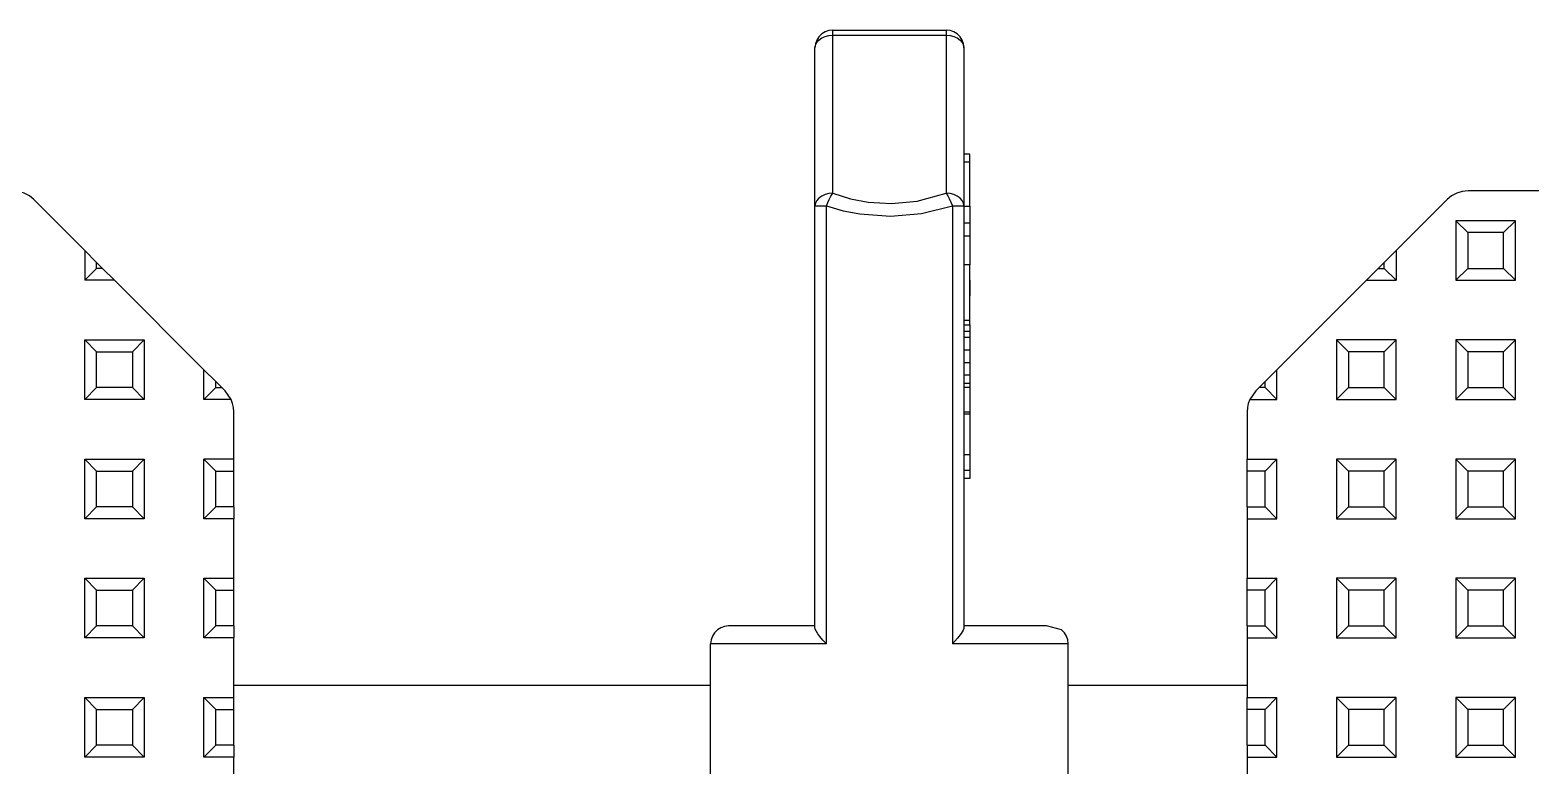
# Model space of a CAD drawing. Header units: millimetres. Extents: x 0 to 125, y 0 to 180.
# Drawn here: x 30.23 to 55.41, y 167.25 to 179.6 of the extents above; entities that cross this region are included whole.
import ezdxf

# ---------------------------------------------------------------- set-up
doc = ezdxf.new("R2010")
doc.units = ezdxf.units.MM

# ---------------------------------------------------------------- blocks, each defined once
blk = doc.blocks.new('CHINT_7200accf6e0c55f6a13e2ec68f27ea84_FACE_0')
at = {"color": 141, "linetype": 'Continuous', "true_color": 0x40d9ff}
for p, q in [((43.7, 179.6), (45.6, 179.6)), ((43.4, 176.648), (43.4, 179.3)), ((45.9, 179.3), (45.9, 176.648)), ((43.594, 169.3), (43.594, 176.648)), ((45.706, 176.648), (45.706, 169.3)), ((45.9, 176.646), (46, 176.646)), ((46, 176.646), (46, 176.363)), ((45.9, 176.363), (46, 176.363)), ((46, 176.363), (46, 176.146)), ((54.35, 176.2), (54.15, 176.4)), ((55.15, 176.4), (54.15, 176.4)), ((54.15, 176.4), (54.15, 175.4)), ((54.95, 176.2), (55.15, 176.4)), ((55.15, 175.4), (55.15, 176.4)), ((45.9, 176.146), (46, 176.146)), ((46, 176.213), (46, 175.713)), ((54.95, 176.2), (54.35, 176.2)), ((54.35, 176.2), (54.35, 175.6)), ((54.95, 175.6), (54.95, 176.2)), ((31.35, 175.6), (31.15, 175.4)), ((31.35, 175.6), (31.35, 175.7)), ((31.45, 175.6), (31.35, 175.7)), ((31.45, 175.6), (31.35, 175.6)), ((31.45, 175.6), (31.65, 175.4)), ((52.85, 175.6), (52.65, 175.4)), ((52.95, 175.7), (52.85, 175.6)), ((52.85, 175.6), (52.95, 175.6)), ((52.95, 175.6), (52.95, 175.7)), ((52.95, 175.6), (53.15, 175.4)), ((54.35, 175.6), (54.15, 175.4)), ((54.35, 175.6), (54.95, 175.6)), ((54.95, 175.6), (55.15, 175.4)), ((31.65, 175.4), (31.15, 175.4)), ((33.15, 173.9), (31.65, 175.4)), ((46, 175.401), (46, 175.137)), ((52.65, 175.4), (51.15, 173.9)), ((52.65, 175.4), (53.15, 175.4)), ((54.15, 175.4), (55.15, 175.4)), ((45.9, 174.654), (46, 174.654)), ((45.9, 174.549), (46, 174.549)), ((46, 174.654), (46, 174.549)), ((46, 174.549), (46, 174.444)), ((31.35, 174.2), (31.15, 174.4)), ((31.15, 173.4), (31.15, 174.4)), ((31.15, 174.4), (32.15, 174.4)), ((31.95, 174.2), (32.15, 174.4)), ((32.15, 174.4), (32.15, 173.4)), ((45.9, 174.444), (46, 174.444)), ((46, 174.444), (46, 174.233)), ((46, 174.444), (46, 174.022)), ((46, 174.403), (46, 173.161)), ((52.35, 174.2), (52.15, 174.4)), ((53.15, 174.4), (52.15, 174.4)), ((52.15, 174.4), (52.15, 173.4)), ((52.95, 174.2), (53.15, 174.4)), ((53.15, 173.4), (53.15, 174.4)), ((54.35, 174.2), (54.15, 174.4)), ((55.15, 174.4), (54.15, 174.4)), ((54.15, 174.4), (54.15, 173.4)), ((54.95, 174.2), (55.15, 174.4)), ((55.15, 173.4), (55.15, 174.4)), ((31.35, 173.6), (31.35, 174.2)), ((31.35, 174.2), (31.95, 174.2)), ((31.95, 174.2), (31.95, 173.6)), ((45.9, 174.233), (46, 174.233)), ((45.9, 174.022), (46, 174.022)), ((46, 174.233), (46, 174.022)), ((46, 174.022), (46, 173.811)), ((52.95, 174.2), (52.35, 174.2)), ((52.35, 174.2), (52.35, 173.6)), ((52.95, 173.6), (52.95, 174.2)), ((54.95, 174.2), (54.35, 174.2)), ((54.35, 174.2), (54.35, 173.6)), ((54.95, 173.6), (54.95, 174.2)), ((33.35, 173.7), (33.15, 173.9)), ((33.15, 173.4), (33.15, 173.9)), ((45.9, 173.811), (46, 173.811)), ((46, 173.811), (46, 173.195)), ((50.95, 173.7), (51.15, 173.9)), ((51.15, 173.4), (51.15, 173.9)), ((31.35, 173.6), (31.15, 173.4)), ((31.95, 173.6), (31.35, 173.6)), ((31.95, 173.6), (32.15, 173.4)), ((33.35, 173.6), (33.15, 173.4)), ((33.35, 173.6), (33.35, 173.7)), ((50.95, 173.6), (50.95, 173.7)), ((50.95, 173.6), (51.15, 173.4)), ((52.35, 173.6), (52.15, 173.4)), ((52.35, 173.6), (52.95, 173.6)), ((52.95, 173.6), (53.15, 173.4)), ((54.35, 173.6), (54.15, 173.4)), ((54.35, 173.6), (54.95, 173.6)), ((54.95, 173.6), (55.15, 173.4)), ((32.15, 173.4), (31.15, 173.4)), ((33.605, 173.4), (33.15, 173.4)), ((50.695, 173.4), (51.15, 173.4)), ((52.15, 173.4), (53.15, 173.4)), ((54.15, 173.4), (55.15, 173.4)), ((45.9, 173.195), (46, 173.195)), ((45.9, 173.161), (46, 173.161)), ((46, 173.195), (46, 173.161)), ((46, 173.161), (46, 172.478)), ((31.35, 172.2), (31.15, 172.4)), ((31.15, 171.4), (31.15, 172.4)), ((31.15, 172.4), (32.15, 172.4)), ((31.95, 172.2), (32.15, 172.4)), ((32.15, 172.4), (32.15, 171.4)), ((33.35, 172.2), (33.15, 172.4)), ((33.15, 171.4), (33.15, 172.4)), ((45.9, 172.478), (46, 172.478)), ((50.95, 172.2), (51.15, 172.4)), ((51.15, 171.4), (51.15, 172.4)), ((52.35, 172.2), (52.15, 172.4)), ((53.15, 172.4), (52.15, 172.4)), ((52.15, 172.4), (52.15, 171.4)), ((52.95, 172.2), (53.15, 172.4)), ((53.15, 171.4), (53.15, 172.4)), ((54.35, 172.2), (54.15, 172.4)), ((55.15, 172.4), (54.15, 172.4)), ((54.15, 172.4), (54.15, 171.4)), ((54.95, 172.2), (55.15, 172.4)), ((55.15, 171.4), (55.15, 172.4)), ((31.35, 171.6), (31.35, 172.2)), ((31.35, 172.2), (31.95, 172.2)), ((31.95, 172.2), (31.95, 171.6)), ((33.35, 172.2), (33.65, 172.2)), ((33.35, 171.6), (33.35, 172.2)), ((33.65, 171.6), (33.65, 172.2)), ((50.95, 172.2), (50.65, 172.2)), ((50.65, 171.6), (50.65, 172.2)), ((50.95, 171.6), (50.95, 172.2)), ((52.95, 172.2), (52.35, 172.2)), ((52.35, 172.2), (52.35, 171.6)), ((52.95, 171.6), (52.95, 172.2)), ((54.95, 172.2), (54.35, 172.2)), ((54.35, 172.2), (54.35, 171.6)), ((54.95, 171.6), (54.95, 172.2)), ((31.35, 171.6), (31.15, 171.4)), ((31.95, 171.6), (31.35, 171.6)), ((31.95, 171.6), (32.15, 171.4)), ((33.35, 171.6), (33.15, 171.4)), ((33.65, 171.6), (33.35, 171.6)), ((33.65, 171.6), (33.65, 171.4)), ((50.65, 171.6), (50.95, 171.6)), ((50.65, 171.6), (50.65, 171.4)), ((50.95, 171.6), (51.15, 171.4)), ((52.35, 171.6), (52.15, 171.4)), ((52.35, 171.6), (52.95, 171.6)), ((52.95, 171.6), (53.15, 171.4)), ((54.35, 171.6), (54.15, 171.4)), ((54.35, 171.6), (54.95, 171.6)), ((54.95, 171.6), (55.15, 171.4)), ((32.15, 171.4), (31.15, 171.4)), ((33.65, 171.4), (33.15, 171.4)), ((33.65, 170.4), (33.65, 171.4)), ((50.65, 171.4), (51.15, 171.4)), ((50.65, 171.4), (50.65, 170.4)), ((52.15, 171.4), (53.15, 171.4)), ((54.15, 171.4), (55.15, 171.4)), ((31.35, 170.2), (31.15, 170.4)), ((31.15, 169.4), (31.15, 170.4)), ((31.15, 170.4), (32.15, 170.4)), ((31.95, 170.2), (32.15, 170.4)), ((32.15, 170.4), (32.15, 169.4)), ((33.35, 170.2), (33.15, 170.4)), ((33.15, 169.4), (33.15, 170.4)), ((33.15, 170.4), (33.65, 170.4)), ((33.65, 170.2), (33.65, 170.4)), ((50.65, 170.2), (50.65, 170.4)), ((50.65, 170.4), (51.15, 170.4)), ((50.95, 170.2), (51.15, 170.4)), ((51.15, 169.4), (51.15, 170.4)), ((52.35, 170.2), (52.15, 170.4)), ((53.15, 170.4), (52.15, 170.4)), ((52.15, 170.4), (52.15, 169.4)), ((52.95, 170.2), (53.15, 170.4)), ((53.15, 169.4), (53.15, 170.4)), ((54.35, 170.2), (54.15, 170.4)), ((55.15, 170.4), (54.15, 170.4)), ((54.15, 170.4), (54.15, 169.4)), ((54.95, 170.2), (55.15, 170.4)), ((55.15, 169.4), (55.15, 170.4)), ((31.35, 169.6), (31.35, 170.2)), ((31.35, 170.2), (31.95, 170.2)), ((31.95, 170.2), (31.95, 169.6)), ((33.35, 170.2), (33.65, 170.2)), ((33.35, 169.6), (33.35, 170.2)), ((33.65, 169.6), (33.65, 170.2)), ((50.95, 170.2), (50.65, 170.2)), ((50.65, 169.6), (50.65, 170.2)), ((50.95, 169.6), (50.95, 170.2)), ((52.95, 170.2), (52.35, 170.2)), ((52.35, 170.2), (52.35, 169.6)), ((52.95, 169.6), (52.95, 170.2)), ((54.95, 170.2), (54.35, 170.2)), ((54.35, 170.2), (54.35, 169.6)), ((54.95, 169.6), (54.95, 170.2)), ((31.35, 169.6), (31.15, 169.4)), ((31.95, 169.6), (31.35, 169.6)), ((31.95, 169.6), (32.15, 169.4)), ((33.35, 169.6), (33.15, 169.4)), ((33.65, 169.6), (33.35, 169.6)), ((33.65, 169.6), (33.65, 169.4)), ((50.65, 169.6), (50.95, 169.6)), ((50.65, 169.6), (50.65, 169.4)), ((50.95, 169.6), (51.15, 169.4)), ((52.35, 169.6), (52.15, 169.4)), ((52.35, 169.6), (52.95, 169.6)), ((52.95, 169.6), (53.15, 169.4)), ((54.35, 169.6), (54.15, 169.4)), ((54.35, 169.6), (54.95, 169.6)), ((54.95, 169.6), (55.15, 169.4)), ((32.15, 169.4), (31.15, 169.4)), ((33.65, 169.4), (33.15, 169.4)), ((33.65, 168.4), (33.65, 169.4)), ((41.65, 149.9), (41.65, 169.3)), ((47.65, 149.9), (47.65, 169.3)), ((50.65, 169.4), (51.15, 169.4)), ((50.65, 169.4), (50.65, 168.4)), ((52.15, 169.4), (53.15, 169.4)), ((54.15, 169.4), (55.15, 169.4)), ((41.65, 168.6), (33.65, 168.6)), ((50.65, 168.6), (47.65, 168.6)), ((31.35, 168.2), (31.15, 168.4)), ((31.15, 167.4), (31.15, 168.4)), ((31.15, 168.4), (32.15, 168.4)), ((31.35, 167.6), (31.35, 168.2)), ((31.35, 168.2), (31.95, 168.2)), ((31.95, 168.2), (32.15, 168.4)), ((31.95, 168.2), (31.95, 167.6)), ((32.15, 168.4), (32.15, 167.4)), ((33.35, 168.2), (33.15, 168.4)), ((33.15, 167.4), (33.15, 168.4)), ((33.15, 168.4), (33.65, 168.4)), ((33.35, 168.2), (33.65, 168.2)), ((33.35, 167.6), (33.35, 168.2)), ((33.65, 168.2), (33.65, 168.4)), ((33.65, 167.6), (33.65, 168.2)), ((50.65, 168.2), (50.65, 168.4)), ((50.65, 168.4), (51.15, 168.4)), ((50.95, 168.2), (50.65, 168.2)), ((50.65, 167.6), (50.65, 168.2)), ((50.95, 168.2), (51.15, 168.4)), ((50.95, 167.6), (50.95, 168.2)), ((51.15, 167.4), (51.15, 168.4)), ((52.35, 168.2), (52.15, 168.4)), ((53.15, 168.4), (52.15, 168.4)), ((52.15, 168.4), (52.15, 167.4)), ((52.95, 168.2), (52.35, 168.2)), ((52.35, 168.2), (52.35, 167.6)), ((52.95, 168.2), (53.15, 168.4)), ((52.95, 167.6), (52.95, 168.2)), ((53.15, 167.4), (53.15, 168.4)), ((54.35, 168.2), (54.15, 168.4)), ((55.15, 168.4), (54.15, 168.4)), ((54.15, 168.4), (54.15, 167.4)), ((54.95, 168.2), (54.35, 168.2)), ((54.35, 168.2), (54.35, 167.6)), ((54.95, 168.2), (55.15, 168.4)), ((54.95, 167.6), (54.95, 168.2)), ((55.15, 167.4), (55.15, 168.4)), ((31.35, 167.6), (31.15, 167.4)), ((31.95, 167.6), (31.35, 167.6)), ((31.95, 167.6), (32.15, 167.4)), ((33.35, 167.6), (33.15, 167.4)), ((33.65, 167.6), (33.35, 167.6)), ((33.65, 167.6), (33.65, 167.4)), ((50.65, 167.6), (50.95, 167.6)), ((50.65, 167.6), (50.65, 167.4)), ((50.95, 167.6), (51.15, 167.4)), ((52.35, 167.6), (52.15, 167.4)), ((52.35, 167.6), (52.95, 167.6)), ((52.95, 167.6), (53.15, 167.4)), ((54.35, 167.6), (54.15, 167.4)), ((54.35, 167.6), (54.95, 167.6)), ((54.95, 167.6), (55.15, 167.4)), ((32.15, 167.4), (31.15, 167.4)), ((33.65, 167.4), (33.15, 167.4)), ((33.65, 166.4), (33.65, 167.4)), ((50.65, 167.4), (51.15, 167.4)), ((50.65, 167.4), (50.65, 166.4)), ((52.15, 167.4), (53.15, 167.4)), ((54.15, 167.4), (55.15, 167.4))]:
    blk.add_line(p, q, dxfattribs=at)
for points in [[(43.7, 179.6), (43.633, 179.592), (43.57, 179.57), (43.513, 179.535), (43.465, 179.487), (43.43, 179.43), (43.408, 179.367), (43.4, 179.3)], [(43.7, 179.512), (43.7, 179.549), (43.7, 179.577), (43.7, 179.594), (43.7, 179.6)], [(45.9, 179.3), (45.892, 179.367), (45.87, 179.43), (45.835, 179.487), (45.787, 179.535), (45.73, 179.57), (45.667, 179.592), (45.6, 179.6)], [(45.6, 179.6), (45.6, 179.594), (45.6, 179.577), (45.6, 179.549), (45.6, 179.512)], [(43.4, 179.3), (43.408, 179.347), (43.43, 179.392), (43.465, 179.432), (43.513, 179.466), (43.57, 179.491), (43.633, 179.507), (43.7, 179.512)], [(43.7, 176.861), (43.7, 179.512), (45.6, 179.512), (45.6, 176.861)], [(45.6, 179.512), (45.667, 179.507), (45.73, 179.491), (45.787, 179.466), (45.835, 179.432), (45.87, 179.392), (45.892, 179.347), (45.9, 179.3)], [(46, 177.381), (46, 177.473), (46, 177.513), (46, 177.515), (45.975, 177.515), (45.9, 177.515)], [(46, 176.646), (46, 177.381), (45.9, 177.381)], [(31.15, 175.9), (30.296, 176.754), (30.221, 176.816), (30.134, 176.862), (30.04, 176.89), (29.943, 176.9), (13.357, 176.9), (13.26, 176.89), (13.166, 176.862), (13.079, 176.816), (13.004, 176.754), (12.15, 175.9)], [(43.7, 176.861), (43.633, 176.855), (43.57, 176.84), (43.513, 176.814), (43.465, 176.781), (43.43, 176.74), (43.408, 176.696), (43.4, 176.648)], [(43.594, 176.648), (43.615, 176.703), (43.638, 176.756), (43.668, 176.813), (43.7, 176.861)], [(43.7, 176.861), (43.998, 176.768), (44.295, 176.711), (44.684, 176.688), (45.117, 176.729), (45.6, 176.861)], [(45.9, 176.648), (45.892, 176.696), (45.87, 176.74), (45.835, 176.781), (45.787, 176.814), (45.73, 176.84), (45.667, 176.855), (45.6, 176.861)], [(45.6, 176.861), (45.627, 176.82), (45.653, 176.773), (45.682, 176.713), (45.706, 176.648)], [(72.15, 175.9), (71.296, 176.754), (71.221, 176.816), (71.134, 176.862), (71.04, 176.89), (70.943, 176.9), (54.357, 176.9), (54.26, 176.89), (54.166, 176.862), (54.079, 176.816), (54.004, 176.754), (53.15, 175.9)], [(43.594, 169.3), (43.535, 169.363), (43.483, 169.424), (43.45, 169.468), (43.424, 169.509), (43.406, 169.546), (43.4, 169.575), (43.4, 176.648)], [(43.4, 176.648), (43.409, 176.648), (43.435, 176.648), (43.476, 176.648), (43.53, 176.648), (43.594, 176.648)], [(43.594, 176.648), (43.873, 176.568), (44.151, 176.513), (44.669, 176.476), (45.186, 176.519), (45.706, 176.648)], [(45.706, 176.648), (45.77, 176.648), (45.824, 176.648), (45.865, 176.648), (45.891, 176.648), (45.9, 176.648)], [(45.9, 176.648), (45.9, 169.575), (45.897, 169.555), (45.888, 169.531), (45.854, 169.474), (45.792, 169.394), (45.706, 169.3)], [(46, 176.146), (46, 175.661), (45.9, 175.661)], [(31.35, 175.7), (31.15, 175.9), (31.15, 175.4)], [(52.95, 175.7), (53.15, 175.9), (53.15, 175.4)], [(46, 175.137), (46, 175.345), (46, 175.523), (46, 175.661)], [(46, 174.725), (46, 174.911), (46, 175.137)], [(46, 174.654), (46, 174.725), (45.9, 174.725)], [(46, 173.811), (46, 173.67), (45.9, 173.67)], [(33.35, 173.6), (33.45, 173.6), (33.35, 173.7)], [(33.605, 173.4), (33.504, 173.546), (33.45, 173.6)], [(46, 173.67), (46, 173.6), (45.9, 173.6)], [(50.85, 173.6), (50.796, 173.546), (50.695, 173.4)], [(50.95, 173.6), (50.85, 173.6), (50.95, 173.7)], [(33.65, 172.4), (33.65, 173.193), (33.645, 173.264), (33.63, 173.333), (33.605, 173.4)], [(50.695, 173.4), (50.67, 173.333), (50.655, 173.264), (50.65, 173.193), (50.65, 172.4)], [(33.65, 172.2), (33.65, 172.4), (33.15, 172.4)], [(46, 172.478), (46, 172.21), (45.9, 172.21)], [(50.65, 172.2), (50.65, 172.4), (51.15, 172.4)], [(46, 172.21), (46, 172.118), (46, 172.078), (46, 172.076), (45.925, 172.076), (45.9, 172.076)], [(43.4, 169.6), (42.912, 169.6), (42.507, 169.6), (42.202, 169.6), (42.014, 169.6), (41.95, 169.6), (41.883, 169.592), (41.82, 169.57), (41.763, 169.535), (41.715, 169.487), (41.68, 169.43), (41.658, 169.367), (41.65, 169.3)], [(47.65, 169.3), (47.642, 169.367), (47.62, 169.43), (47.585, 169.487), (47.537, 169.535), (47.286, 169.6), (47.098, 169.6), (46.793, 169.6), (46.388, 169.6), (45.9, 169.6)], [(43.594, 169.3), (42.952, 169.3), (42.408, 169.3), (41.995, 169.3), (41.738, 169.3), (41.65, 169.3)], [(47.65, 169.3), (47.562, 169.3), (47.305, 169.3), (46.892, 169.3), (46.348, 169.3), (45.706, 169.3)]]:
    blk.add_lwpolyline(points, dxfattribs=at)
blk = doc.blocks.new('CHINT_7200accf6e0c55f6a13e2ec68f27ea84')
at = {"color": 141, "true_color": 0x40d9ff}
blk.add_blockref('CHINT_7200accf6e0c55f6a13e2ec68f27ea84_FACE_0', (0, 0), dxfattribs=at)

msp = doc.modelspace()

# ---------------------------------------------------------------- block references
at = {"color": 141, "true_color": 0x40d9ff}
msp.add_blockref('CHINT_7200accf6e0c55f6a13e2ec68f27ea84', (0, 0), dxfattribs=at)

doc.saveas('drawing.dxf')
